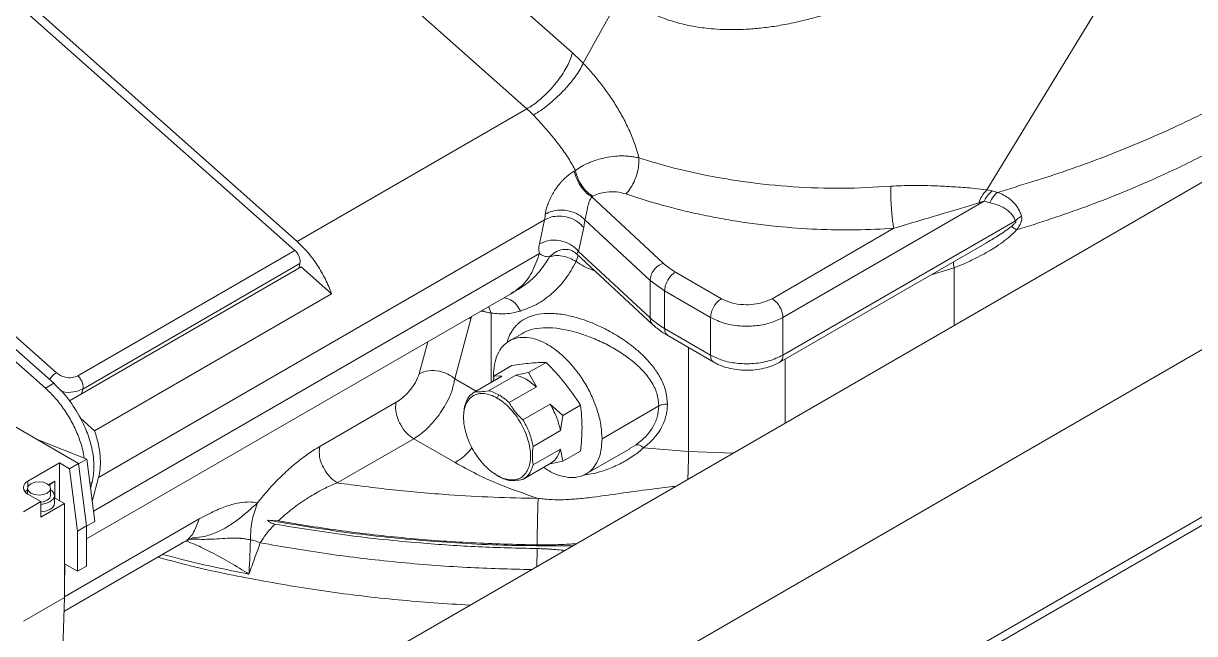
# Model space of a CAD drawing. Header units: millimetres. Extents: x 169 to 14583, y -399 to 10804.
# Drawn here: x 3445.5 to 3674.4, y 8486.7 to 8605.8 of the extents above; entities that cross this region are included whole.
import ezdxf

# ---------------------------------------------------------------- set-up
doc = ezdxf.new("R2010")
doc.units = ezdxf.units.MM
doc.header["$LTSCALE"] = 35

msp = doc.modelspace()

# ---------------------------------------------------------------- linework, layer by layer
at = {"color": 7, "linetype": 'Continuous', "lineweight": 18}
for p, q in [((4863.941, 9228.027), (2742.62, 8003.415)), ((4807.372, 9228.027), (2742.62, 8036.071)), ((4227.545, 8827.982), (3513.367, 8415.696)), ((3552.794, 8600.023), (3497.47, 8649.079)), ((3488.569, 8638.167), (3543.893, 8589.11)), ((3670.532, 8633.492), (3633.773, 8573.283)), ((3498.992, 8563.19), (3443.668, 8612.246)), ((3498.534, 8561.482), (3443.21, 8610.538)), ((3845, 8605.51), (3538.823, 8428.758)), ((3498.992, 8563.19), (3543.893, 8589.11)), ((3449.79, 8534.592), (3395.832, 8582.437)), ((3451.416, 8535.531), (3397.458, 8583.376)), ((3553.349, 8577.088), (3553.146, 8576.971)), ((3634.767, 8573.086), (3633.773, 8573.283)), ((3635.866, 8572.806), (3634.767, 8573.086)), ((3556.774, 8572.043), (3556.571, 8571.926)), ((3556.571, 8571.926), (3570.496, 8558.993)), ((3633.216, 8571.067), (3593.913, 8548.378)), ((3460.176, 8517.122), (3547.318, 8567.427)), ((3547.318, 8567.427), (3546.322, 8562.754)), ((3555.223, 8567.447), (3567.948, 8555.629)), ((3593.913, 8541.029), (3639.348, 8567.258)), ((3554.979, 8565.923), (3553.983, 8561.25)), ((3593.291, 8539.655), (3633.81, 8563.046)), ((3633.658, 8562.963), (3633.806, 8563.052)), ((3456.108, 8536.99), (3498.534, 8561.482)), ((3459.177, 8510.563), (3546.333, 8560.878)), ((3553.93, 8560.486), (3553.5, 8559.287)), ((3553.6, 8560.792), (3568.454, 8546.997)), ((3553.983, 8561.25), (3567.948, 8548.281)), ((3454.492, 8532.113), (3499.784, 8558.26)), ((3499.534, 8558.904), (3457.108, 8534.412)), ((3499.284, 8557.971), (3499.534, 8558.904)), ((3499.784, 8558.26), (3505.713, 8553.003)), ((3581.892, 8552.052), (3572.913, 8557.235)), ((3622.863, 8556.727), (3627.358, 8558.067)), ((3627.358, 8546.82), (3627.358, 8558.067)), ((3567.948, 8555.629), (3570.792, 8553.561)), ((3567.948, 8555.629), (3567.948, 8548.281)), ((3457.824, 8505.14), (3540.842, 8553.065)), ((3459.398, 8526.266), (3505.713, 8553.003)), ((3540.743, 8553.008), (3541.409, 8553.359)), ((3579.771, 8548.378), (3570.792, 8553.561)), ((3570.792, 8553.561), (3570.792, 8546.212)), ((3536.399, 8550.5), (3536.923, 8549.226)), ((3532.912, 8548.126), (3529.774, 8536.412)), ((3532.615, 8548.316), (3532.912, 8548.126)), ((3533.139, 8548.618), (3532.912, 8548.126)), ((3535.412, 8549.57), (3534.874, 8549.62)), ((3535.296, 8549.863), (3535.412, 8549.57)), ((3536.923, 8549.226), (3536.923, 8535.71)), ((3579.771, 8548.378), (3579.771, 8541.029)), ((3593.913, 8541.029), (3593.913, 8548.378)), ((3570.792, 8546.212), (3579.771, 8541.029)), ((3524.492, 8543.626), (3522.823, 8537.399)), ((3543.001, 8545.281), (3540.451, 8543.809)), ((3571.413, 8544.838), (3580.392, 8539.655)), ((3575.449, 8542.509), (3575.449, 8522.213)), ((3540.936, 8539.004), (3537.489, 8537.013)), ((3544.206, 8537.614), (3547.653, 8539.604)), ((3594.335, 8527.755), (3594.335, 8540.257)), ((3529.774, 8536.412), (3533.956, 8533.998)), ((3538.834, 8536.813), (3533.53, 8533.752)), ((3533.703, 8533.845), (3539.006, 8536.906)), ((3541.693, 8537.146), (3536.389, 8534.085)), ((3537.489, 8537.013), (3537.306, 8535.925)), ((3537.344, 8536.942), (3537.388, 8536.41)), ((3539.006, 8536.906), (3537.489, 8537.013)), ((3538.854, 8536.782), (3539.006, 8536.906)), ((3544.206, 8537.614), (3541.693, 8537.146)), ((3545.724, 8534.82), (3544.206, 8537.614)), ((3449.79, 8534.592), (3451.416, 8535.531)), ((3456.858, 8533.479), (3457.108, 8534.412)), ((3540.42, 8531.758), (3545.724, 8534.82)), ((3518.34, 8531.822), (3503.391, 8523.192)), ((3538.051, 8532.657), (3538.405, 8533.269)), ((3438.449, 8530.151), (3456.276, 8519.859)), ((3531.687, 8530.977), (3531.511, 8529.084)), ((3548.41, 8531.477), (3543.107, 8528.416)), ((3550.924, 8529.258), (3548.41, 8531.477)), ((3554.371, 8531.248), (3550.924, 8529.258)), ((3569.659, 8531.104), (3558.557, 8524.696)), ((3456.695, 8528.662), (3459.398, 8526.266)), ((3531.511, 8529.084), (3531.511, 8528.88)), ((3550.426, 8526.283), (3550.924, 8529.258)), ((3545.122, 8523.221), (3550.426, 8526.283)), ((3448.068, 8524.598), (3457.886, 8520.726)), ((3521.755, 8524.712), (3506.806, 8516.082)), ((3521.755, 8524.712), (3529.851, 8520.038)), ((3550.426, 8522.7), (3545.122, 8519.639)), ((3550.924, 8520.3), (3550.426, 8522.7)), ((3555.45, 8517.828), (3563.997, 8522.762)), ((3563.96, 8522.826), (3565.136, 8523.477)), ((3575.449, 8522.213), (3566.638, 8522.926)), ((3457.886, 8520.726), (3456.283, 8519.801)), ((3459.434, 8508.541), (3457.886, 8520.726)), ((3554.371, 8522.291), (3550.924, 8520.3)), ((3584.167, 8521.886), (3575.449, 8522.213)), ((3452.526, 8519.983), (3446.374, 8516.432)), ((3454.508, 8518.839), (3452.526, 8519.983)), ((3452.526, 8512.633), (3452.526, 8519.983)), ((3456.276, 8519.859), (3454.508, 8518.839)), ((3456.056, 8506.663), (3454.508, 8518.839)), ((3457.824, 8507.683), (3456.276, 8519.859)), ((3543.279, 8516.864), (3548.583, 8519.926)), ((3548.41, 8519.833), (3550.924, 8520.3)), ((3446.374, 8516.432), (3446.374, 8515.296)), ((3450.415, 8515.743), (3451.612, 8516.435)), ((3451.612, 8516.435), (3451.612, 8513.161)), ((3458.916, 8516.2), (3458.492, 8515.956)), ((3458.607, 8515.048), (3458.916, 8516.2)), ((3460.176, 8517.122), (3458.933, 8512.482)), ((3538.405, 8517.347), (3538.051, 8517.551)), ((3446.316, 8515.003), (3446.316, 8513.935)), ((3446.374, 8513.901), (3448.914, 8512.435)), ((3450.816, 8513.615), (3450.816, 8515.003)), ((3451.566, 8512.145), (3451.566, 8513.615)), ((3448.914, 8512.435), (3445.489, 8510.458)), ((3448.914, 8509.414), (3448.914, 8512.435)), ((3453.509, 8512.066), (3448.914, 8509.414)), ((3451.566, 8513.188), (3453.509, 8512.066)), ((3453.509, 8493.694), (3453.509, 8512.066)), ((3453.509, 8493.826), (3479.857, 8509.037)), ((3456.056, 8506.663), (3457.824, 8507.683)), ((3456.056, 8498.838), (3456.056, 8506.663)), ((3457.824, 8507.611), (3459.434, 8508.541)), ((3457.824, 8499.859), (3457.824, 8507.683)), ((3495.275, 8508.648), (3493.18, 8508.817)), ((3453.42, 8490.99), (3476.564, 8504.35)), ((3453.509, 8500.309), (3456.056, 8498.838)), ((3453.587, 8499.202), (3453.587, 8500.264)), ((3456.056, 8498.838), (3457.824, 8499.859)), ((3453.509, 8499.157), (3453.587, 8499.202)), ((3453.509, 8497.02), (3453.587, 8499.202)), ((3453.509, 8493.694), (3445.489, 8489.064)), ((3452.172, 8453.483), (3453.51, 8493.695)), ((3453.51, 8493.695), (3453.509, 8493.696)), ((3453.51, 8493.695), (3453.509, 8493.694))]:
    msp.add_line(p, q, dxfattribs=at)
at = {"color": 7, "linetype": 'Continuous', "lineweight": 18, "flags": 128}
for points in [[(3560.331, 8607.834), (3557.313, 8602.387), (3554.884, 8598.006)], [(3451.938, 8537.582), (3423.251, 8563.018), (3400.712, 8583.004)], [(3615.581, 8565.785), (3602.259, 8558.095), (3591.791, 8552.052)], [(3450.157, 8514.085), (3449.427, 8513.803), (3448.566, 8513.704), (3447.705, 8513.803), (3446.975, 8514.085), (3446.487, 8514.506), (3446.316, 8515.003), (3446.487, 8515.5), (3446.975, 8515.922)], [(3446.975, 8515.922), (3447.705, 8516.203), (3448.566, 8516.302), (3449.427, 8516.203), (3450.157, 8515.922), (3450.645, 8515.5), (3450.816, 8515.003), (3450.645, 8514.506), (3450.157, 8514.085)], [(3445.83, 8514.325), (3445.847, 8514.347), (3446.316, 8514.761)], [(3450.157, 8512.697), (3450.645, 8513.118), (3450.816, 8513.615)], [(3450.816, 8514.761), (3451.024, 8514.608), (3451.464, 8514.063), (3451.555, 8513.464), (3451.285, 8512.883), (3450.687, 8512.39)], [(3448.914, 8512.332), (3449.427, 8512.415), (3450.157, 8512.697)], [(3450.687, 8512.39), (3449.834, 8512.045), (3448.914, 8511.895)], [(3448.914, 8510.425), (3449.834, 8510.576), (3450.687, 8510.921)]]:
    msp.add_lwpolyline(points, dxfattribs=at)
at = {"color": 7, "linetype": 'Continuous', "lineweight": 18}
for centre, radius, start, end in [((3446.854, 8515.166), 1.354, 110.78342, 249.21658), ((3453.043, 8513.772), 3.022, 118.25124, 143.8443), ((3450.142, 8512.24), 1.428, 292.47641, 356.20345)]:
    msp.add_arc(centre, radius, start, end, dxfattribs=at)
for points, knots in [([(3568.226, 8607.761), (3568.655, 8607.57), (3569.553, 8607.17), (3570.98, 8606.631), (3572.543, 8606.122), (3574.172, 8605.682), (3575.907, 8605.301), (3577.616, 8605.011), (3579.548, 8604.77), (3581.802, 8604.598), (3584.275, 8604.552), (3586.922, 8604.64), (3589.63, 8604.863), (3592.692, 8605.271), (3595.902, 8605.871), (3599.176, 8606.637), (3601.315, 8607.263), (3602.38, 8607.575)], [0, 0, 0, 0, 0.0386364, 0.0808829, 0.1266878, 0.1760023, 0.2229392, 0.277068, 0.3234847, 0.389414, 0.4711312, 0.5367402, 0.6185918, 0.7067715, 0.8053418, 0.9030639, 1, 1, 1, 1]), ([(3543.893, 8589.11), (3544.599, 8589.566), (3546.012, 8590.478), (3548.151, 8592.47), (3550.171, 8594.84), (3551.916, 8597.522), (3552.502, 8599.189), (3552.794, 8600.023)], [0, 0, 0, 0, 0.1867813, 0.3735626, 0.5603439, 0.780172, 1, 1, 1, 1]), ([(3552.794, 8600.023), (3553.19, 8599.664), (3553.897, 8599.021), (3554.582, 8598.316), (3554.884, 8598.006)], [0, 0, 0, 0, 0.55994237, 1, 1, 1, 1]), ([(3554.884, 8598.006), (3555.455, 8597.396), (3556.598, 8596.174), (3558.264, 8594.133), (3559.864, 8591.969), (3561.382, 8589.66), (3562.781, 8587.232), (3564.022, 8584.684), (3565.081, 8582.086), (3565.54, 8580.386), (3565.77, 8579.534)], [0, 0, 0, 0, 0.11370603, 0.22778195, 0.34492164, 0.46401947, 0.59019631, 0.72127477, 0.86037798, 1, 1, 1, 1]), ([(3635.866, 8572.806), (3640.451, 8574.2), (3649.64, 8576.994), (3662.636, 8581.996), (3675.051, 8587.53), (3682.62, 8591.7), (3686.413, 8593.79)], [0, 0, 0, 0, 0.2483185, 0.4977509, 0.748308, 1, 1, 1, 1]), ([(3543.893, 8589.11), (3544.131, 8588.895), (3544.555, 8588.509), (3544.966, 8588.086), (3545.147, 8587.9)], [0, 0, 0, 0, 0.5599808, 1, 1, 1, 1]), ([(3545.147, 8587.9), (3546.033, 8586.944), (3547.809, 8585.027), (3550.171, 8582.105), (3552.073, 8579.45), (3552.925, 8577.874), (3553.349, 8577.088)], [0, 0, 0, 0, 0.2796683, 0.5602435, 0.7808388, 1, 1, 1, 1]), ([(3639.565, 8565.46), (3644.122, 8566.93), (3653.234, 8569.872), (3665.107, 8574.743), (3675.541, 8579.636), (3681.461, 8582.928), (3684.421, 8584.574)], [0, 0, 0, 0, 0.28000046, 0.55998721, 0.77999475, 1, 1, 1, 1]), ([(3565.77, 8579.534), (3565.459, 8579.604), (3564.82, 8579.749), (3563.764, 8579.878), (3562.559, 8579.936), (3561.042, 8579.879), (3559.444, 8579.654), (3557.979, 8579.295), (3556.909, 8578.947), (3555.764, 8578.494), (3554.548, 8577.903), (3553.735, 8577.35), (3553.349, 8577.088)], [0, 0, 0, 0, 0.0789019, 0.1623816, 0.2504318, 0.3552214, 0.5010321, 0.6028429, 0.6862442, 0.7512153, 0.8822551, 1, 1, 1, 1]), ([(3565.77, 8579.534), (3565.779, 8579.158), (3565.798, 8578.364), (3565.534, 8576.888), (3565.002, 8575.23), (3564.198, 8573.599), (3563.551, 8572.857), (3563.239, 8572.499)], [0, 0, 0, 0, 0.1672005, 0.3528147, 0.5498453, 0.7824183, 1, 1, 1, 1]), ([(3615.029, 8574), (3611.843, 8573.819), (3605.466, 8573.456), (3595.886, 8573.804), (3587.15, 8574.693), (3579.32, 8576.009), (3572.355, 8577.556), (3567.966, 8578.875), (3565.77, 8579.534)], [0, 0, 0, 0, 0.1861822, 0.3726071, 0.5592551, 0.7060765, 0.8529977, 1, 1, 1, 1]), ([(3553.146, 8576.971), (3552.652, 8576.65), (3551.926, 8576.176), (3551.195, 8575.482), (3550.871, 8575.149), (3550.703, 8574.968), (3550.586, 8574.836), (3550.477, 8574.713), (3550.23, 8574.432), (3549.836, 8573.936), (3549.404, 8573.297), (3549.045, 8572.731), (3548.642, 8572.02), (3548.211, 8571.138), (3547.831, 8570.142), (3547.584, 8569.272), (3547.516, 8568.795), (3547.482, 8568.56)], [0, 0, 0, 0, 0.18650968, 0.27448084, 0.29805374, 0.3218342, 0.34581744, 0.34854193, 0.3688248, 0.45276802, 0.52511319, 0.5786636, 0.63263327, 0.74226106, 0.83552567, 0.91897571, 1, 1, 1, 1]), ([(3553.146, 8576.971), (3553.3, 8576.408), (3553.607, 8575.283), (3554.524, 8573.78), (3555.543, 8572.619), (3556.229, 8572.157), (3556.571, 8571.926)], [0, 0, 0, 0, 0.2797312, 0.5594625, 0.7797312, 1, 1, 1, 1]), ([(3553.349, 8577.088), (3553.508, 8576.512), (3553.827, 8575.349), (3554.782, 8573.817), (3555.803, 8572.69), (3556.459, 8572.253), (3556.774, 8572.043)], [0, 0, 0, 0, 0.28627179, 0.57773023, 0.79747719, 1, 1, 1, 1]), ([(3615.029, 8574), (3615.012, 8573.647), (3614.975, 8572.899), (3615.012, 8571.211), (3615.12, 8569.417), (3615.27, 8567.841), (3615.424, 8566.627), (3615.531, 8566.056), (3615.581, 8565.785)], [0, 0, 0, 0, 0.1712617, 0.3630256, 0.5645135, 0.7205844, 0.8671893, 1, 1, 1, 1]), ([(3633.773, 8573.283), (3632.963, 8573.391), (3631.116, 8573.637), (3627.862, 8573.862), (3624.559, 8574.048), (3621.665, 8574.141), (3618.645, 8574.186), (3616.414, 8574.071), (3615.029, 8574)], [0, 0, 0, 0, 0.1650818, 0.3760983, 0.5644911, 0.6950039, 0.8106394, 1, 1, 1, 1]), ([(3633.773, 8573.283), (3633.404, 8572.894), (3632.744, 8572.199), (3632.377, 8571.215), (3632.216, 8570.782)], [0, 0, 0, 0, 0.56, 1, 1, 1, 1]), ([(3634.767, 8573.086), (3634.422, 8572.769), (3633.804, 8572.202), (3633.395, 8571.414), (3633.216, 8571.067)], [0, 0, 0, 0, 0.56, 1, 1, 1, 1]), ([(3556.571, 8571.926), (3556.394, 8571.649), (3556.03, 8571.082), (3555.786, 8570.067), (3555.613, 8569.184), (3555.492, 8568.515), (3555.383, 8567.994), (3555.292, 8567.65), (3555.246, 8567.515), (3555.223, 8567.447)], [0, 0, 0, 0, 0.2494983, 0.5105744, 0.6387017, 0.761094, 0.878696, 0.9383013, 1, 1, 1, 1]), ([(3563.239, 8572.499), (3562.64, 8572.655), (3561.434, 8572.969), (3559.556, 8572.927), (3557.947, 8572.608), (3557.162, 8572.23), (3556.774, 8572.043)], [0, 0, 0, 0, 0.27967075, 0.56308097, 0.78389159, 1, 1, 1, 1]), ([(3563.239, 8572.499), (3564.803, 8571.984), (3567.709, 8571.026), (3571.893, 8569.869), (3575.94, 8568.879), (3580.028, 8568.01), (3584.285, 8567.251), (3588.519, 8566.63), (3593.884, 8566.009), (3600.488, 8565.541), (3608.13, 8565.396), (3613.134, 8565.658), (3615.581, 8565.785)], [0, 0, 0, 0, 0.0989663, 0.1839258, 0.2548827, 0.3405182, 0.423333, 0.4996913, 0.5806264, 0.7240101, 0.8650182, 1, 1, 1, 1]), ([(3615.581, 8565.785), (3617.23, 8566.283), (3620.583, 8567.296), (3624.934, 8568.562), (3628.849, 8569.755), (3631.097, 8570.441), (3632.216, 8570.782)], [0, 0, 0, 0, 0.2731479, 0.5554471, 0.7788213, 1, 1, 1, 1]), ([(3632.216, 8570.782), (3632.406, 8570.838), (3632.744, 8570.938), (3633.072, 8571.028), (3633.216, 8571.067)], [0, 0, 0, 0, 0.5640771, 1, 1, 1, 1]), ([(3634.347, 8570.795), (3634.136, 8570.844), (3633.757, 8570.932), (3633.381, 8571.025), (3633.216, 8571.067)], [0, 0, 0, 0, 0.5588753, 1, 1, 1, 1]), ([(3634.347, 8570.795), (3634.577, 8571.231), (3634.987, 8572.01), (3635.598, 8572.563), (3635.866, 8572.806)], [0, 0, 0, 0, 0.5600724, 1, 1, 1, 1]), ([(3639.348, 8567.258), (3639.228, 8567.526), (3638.977, 8568.082), (3638.41, 8568.788), (3637.702, 8569.408), (3636.797, 8569.961), (3635.687, 8570.445), (3634.815, 8570.673), (3634.347, 8570.795)], [0, 0, 0, 0, 0.1248347, 0.258991, 0.4169307, 0.5740594, 0.7715055, 1, 1, 1, 1]), ([(3640.52, 8568.162), (3640.425, 8568.448), (3640.226, 8569.051), (3639.775, 8569.878), (3639.237, 8570.595), (3638.588, 8571.245), (3637.786, 8571.867), (3636.857, 8572.403), (3636.161, 8572.685), (3635.866, 8572.806)], [0, 0, 0, 0, 0.1128681, 0.2374311, 0.3845531, 0.5002045, 0.6499027, 0.8513588, 1, 1, 1, 1]), ([(3547.482, 8568.56), (3547.457, 8568.34), (3547.413, 8567.947), (3547.347, 8567.586), (3547.318, 8567.427)], [0, 0, 0, 0, 0.55989379, 1, 1, 1, 1]), ([(3547.482, 8568.56), (3547.885, 8568.761), (3548.732, 8569.183), (3550.397, 8569.405), (3552.258, 8569.219), (3554.047, 8568.556), (3554.845, 8567.804), (3555.223, 8567.447)], [0, 0, 0, 0, 0.1741642, 0.3658823, 0.5655557, 0.7940883, 1, 1, 1, 1]), ([(3547.318, 8567.427), (3547.721, 8567.631), (3548.568, 8568.059), (3550.219, 8568.241), (3552.06, 8567.97), (3553.826, 8567.181), (3554.608, 8566.328), (3554.979, 8565.923)], [0, 0, 0, 0, 0.1735813, 0.3648416, 0.5643647, 0.7932501, 1, 1, 1, 1]), ([(3555.223, 8567.447), (3555.186, 8567.152), (3555.12, 8566.624), (3555.022, 8566.137), (3554.979, 8565.923)], [0, 0, 0, 0, 0.5598058, 1, 1, 1, 1]), ([(3633.806, 8563.052), (3634.583, 8563.5), (3636.198, 8564.431), (3637.761, 8565.566), (3638.571, 8566.154)], [0, 0, 0, 0, 0.4815342, 1, 1, 1, 1]), ([(3638.571, 8566.154), (3638.76, 8566.311), (3639.013, 8566.521), (3639.285, 8566.823), (3639.389, 8566.982), (3639.425, 8567.085), (3639.431, 8567.139), (3639.427, 8567.182), (3639.399, 8567.223), (3639.367, 8567.245), (3639.348, 8567.258)], [0, 0, 0, 0, 0.4704656, 0.6309924, 0.7496292, 0.8176377, 0.8467055, 0.8739561, 0.9265592, 1, 1, 1, 1]), ([(3638.571, 8566.154), (3638.72, 8566.062), (3638.986, 8565.897), (3639.388, 8565.593), (3639.565, 8565.46)], [0, 0, 0, 0, 0.56, 1, 1, 1, 1]), ([(3640.52, 8568.162), (3640.281, 8568.009), (3639.857, 8567.736), (3639.503, 8567.404), (3639.348, 8567.258)], [0, 0, 0, 0, 0.5612205, 1, 1, 1, 1]), ([(3639.565, 8565.46), (3639.782, 8565.759), (3640.159, 8566.279), (3640.486, 8567.031), (3640.616, 8567.658), (3640.552, 8567.992), (3640.52, 8568.162)], [0, 0, 0, 0, 0.33142683, 0.57609608, 0.78455078, 1, 1, 1, 1]), ([(3627.358, 8558.067), (3628.012, 8558.333), (3629.446, 8558.915), (3631.416, 8559.844), (3633.234, 8560.799), (3634.718, 8561.661), (3636.18, 8562.595), (3637.507, 8563.557), (3638.685, 8564.535), (3639.292, 8565.173), (3639.565, 8565.46)], [0, 0, 0, 0, 0.149429, 0.3276906, 0.4584098, 0.5797153, 0.6857641, 0.8186163, 0.9184282, 1, 1, 1, 1]), ([(3505.713, 8553.003), (3505.34, 8553.956), (3504.589, 8555.875), (3502.968, 8558.614), (3501.108, 8561.152), (3499.694, 8562.513), (3498.992, 8563.19)], [0, 0, 0, 0, 0.2481719, 0.4998145, 0.7516103, 1, 1, 1, 1]), ([(3546.322, 8562.754), (3546.287, 8562.561), (3546.214, 8562.162), (3546.188, 8561.506), (3546.278, 8561.116), (3546.333, 8560.878)], [0, 0, 0, 0, 0.2653143, 0.5502679, 1, 1, 1, 1]), ([(3546.322, 8562.754), (3547.006, 8563.055), (3548.375, 8563.656), (3550.795, 8563.399), (3552.784, 8562.541), (3553.584, 8561.68), (3553.983, 8561.25)], [0, 0, 0, 0, 0.2795036, 0.5590072, 0.7795036, 1, 1, 1, 1]), ([(3551.782, 8561.594), (3551.493, 8561.629), (3550.694, 8561.725), (3549.431, 8561.252), (3548.668, 8560.537), (3548.307, 8560.198)], [0, 0, 0, 0, 0.2296859, 0.6345373, 1, 1, 1, 1]), ([(3551.707, 8561.67), (3552.052, 8561.607), (3552.721, 8561.486), (3553.313, 8561.019), (3553.599, 8560.794)], [0, 0, 0, 0, 0.51727499, 1, 1, 1, 1]), ([(3499.534, 8558.904), (3499.562, 8559.128), (3499.618, 8559.574), (3499.373, 8560.348), (3498.994, 8561.015), (3498.688, 8561.326), (3498.534, 8561.482)], [0, 0, 0, 0, 0.279619, 0.5592379, 0.779619, 1, 1, 1, 1]), ([(3548.307, 8560.198), (3547.584, 8559.095), (3546.134, 8556.878), (3543.401, 8554.506), (3541.478, 8553.462), (3540.685, 8553.032)], [0, 0, 0, 0, 0.3679589, 0.7390422, 1, 1, 1, 1]), ([(3546.333, 8560.878), (3545.885, 8559.586), (3544.979, 8556.982), (3542.991, 8554.458), (3541.397, 8553.486), (3540.805, 8553.126)], [0, 0, 0, 0, 0.3822388, 0.770662, 1, 1, 1, 1]), ([(3553.5, 8559.287), (3552.846, 8558.127), (3551.529, 8555.789), (3548.845, 8553.002), (3545.878, 8550.823), (3543.701, 8550.019), (3542.65, 8549.63)], [0, 0, 0, 0, 0.25462709, 0.5128601, 0.76469664, 1, 1, 1, 1]), ([(3546.333, 8560.878), (3546.604, 8560.689), (3547.145, 8560.312), (3547.919, 8560.236), (3548.307, 8560.198)], [0, 0, 0, 0, 0.4992923, 1, 1, 1, 1]), ([(3553.5, 8559.287), (3554.549, 8558.641), (3555.72, 8557.921), (3557, 8557.55), (3557.133, 8557.511)], [0, 0, 0, 0, 0.896486, 1, 1, 1, 1]), ([(3553.983, 8561.25), (3553.898, 8561.149), (3553.725, 8560.945), (3553.592, 8560.787), (3553.632, 8560.833), (3553.647, 8560.85)], [0, 0, 0, 0, 0.3747284, 0.7633076, 1, 1, 1, 1]), ([(3627.358, 8558.067), (3627.283, 8558.523), (3627.203, 8559.007), (3627.259, 8559.251), (3627.262, 8559.266)], [0, 0, 0, 0, 0.9397143, 1, 1, 1, 1]), ([(3572.913, 8557.235), (3572.415, 8557.542), (3571.525, 8558.09), (3570.811, 8558.717), (3570.496, 8558.993)], [0, 0, 0, 0, 0.5599356, 1, 1, 1, 1]), ([(3572.913, 8557.235), (3572.602, 8557.009), (3571.98, 8556.557), (3571.282, 8555.499), (3570.866, 8554.451), (3570.817, 8553.858), (3570.792, 8553.561)], [0, 0, 0, 0, 0.279619, 0.5592379, 0.779619, 1, 1, 1, 1]), ([(3539.348, 8552.203), (3539.8, 8552.124), (3540.68, 8551.971), (3541.851, 8550.969), (3542.39, 8550.066), (3542.65, 8549.63)], [0, 0, 0, 0, 0.3531656, 0.6880485, 1, 1, 1, 1]), ([(3591.791, 8552.052), (3591.265, 8551.798), (3590.213, 8551.29), (3588.238, 8550.895), (3586.059, 8550.826), (3583.778, 8551.17), (3582.521, 8551.758), (3581.892, 8552.052)], [0, 0, 0, 0, 0.1867533, 0.3735952, 0.5603225, 0.7801874, 1, 1, 1, 1]), ([(3591.791, 8552.052), (3592.103, 8551.826), (3592.725, 8551.374), (3593.422, 8550.316), (3593.839, 8549.268), (3593.888, 8548.674), (3593.913, 8548.378)], [0, 0, 0, 0, 0.27961896, 0.55923791, 0.77961895, 1, 1, 1, 1]), ([(3536.923, 8549.226), (3536.643, 8549.281), (3536.143, 8549.381), (3535.636, 8549.512), (3535.412, 8549.57)], [0, 0, 0, 0, 0.559985, 1, 1, 1, 1]), ([(3542.65, 8549.63), (3541.686, 8549.4), (3539.8, 8548.949), (3537.868, 8549.135), (3536.923, 8549.226)], [0, 0, 0, 0, 0.5110404, 1, 1, 1, 1]), ([(3571.34, 8531.432), (3571.284, 8532.236), (3571.199, 8533.477), (3570.659, 8535.111), (3570.156, 8536.239), (3569.59, 8537.256), (3568.962, 8538.215), (3568.185, 8539.231), (3567.249, 8540.293), (3566.276, 8541.255), (3565.209, 8542.201), (3564.005, 8543.165), (3562.609, 8544.152), (3561.261, 8544.999), (3559.668, 8545.908), (3557.792, 8546.84), (3555.614, 8547.726), (3553.222, 8548.504), (3551.092, 8548.968), (3549.215, 8549.165), (3547.492, 8549.203), (3546.103, 8549.034), (3545.018, 8548.744), (3544.463, 8548.555), (3543.921, 8548.326), (3543.409, 8548.063), (3542.83, 8547.703), (3542.293, 8547.289), (3541.773, 8546.79), (3541.327, 8546.278), (3540.881, 8545.639), (3540.36, 8544.75), (3540.146, 8543.942), (3540.015, 8543.447)], [0, 0, 0, 0, 0.0589274, 0.0910324, 0.1214915, 0.1446047, 0.1701409, 0.1980833, 0.2284157, 0.2611246, 0.2843616, 0.317148, 0.3559457, 0.3882051, 0.4132662, 0.466511, 0.5145421, 0.5573992, 0.6250437, 0.6581447, 0.6907485, 0.7528245, 0.7694475, 0.7865068, 0.8040043, 0.8219414, 0.838837, 0.8669857, 0.885302, 0.906456, 0.9304568, 0.9573122, 1, 1, 1, 1]), ([(3567.948, 8548.281), (3568.424, 8547.869), (3569.274, 8547.134), (3570.328, 8546.494), (3570.792, 8546.212)], [0, 0, 0, 0, 0.5599352, 1, 1, 1, 1]), ([(3567.948, 8548.281), (3567.977, 8547.964), (3568.022, 8547.446), (3568.361, 8547.149), (3568.493, 8547.034)], [0, 0, 0, 0, 0.6118599, 1, 1, 1, 1]), ([(3593.913, 8548.378), (3593.163, 8548.013), (3591.663, 8547.283), (3588.837, 8546.722), (3585.724, 8546.627), (3582.459, 8547.109), (3580.667, 8547.955), (3579.771, 8548.378)], [0, 0, 0, 0, 0.1867813, 0.3735626, 0.5603439, 0.780172, 1, 1, 1, 1]), ([(3569.659, 8531.104), (3569.578, 8531.939), (3569.417, 8533.612), (3568.193, 8536.007), (3566.433, 8538.199), (3564.217, 8540.169), (3561.69, 8541.913), (3558.944, 8543.421), (3556.07, 8544.672), (3553.157, 8545.629), (3550.308, 8546.239), (3547.62, 8546.459), (3545.247, 8546.187), (3543.68, 8545.758), (3543.056, 8545.278), (3542.961, 8545.205)], [0, 0, 0, 0, 0.080724, 0.1619163, 0.2437516, 0.3261457, 0.4089126, 0.4918542, 0.5747901, 0.657567, 0.7400678, 0.8222232, 0.9040185, 0.9854831, 1, 1, 1, 1]), ([(3568.455, 8546.997), (3568.734, 8546.749), (3569.498, 8546.074), (3570.513, 8545.369), (3571.26, 8544.929), (3571.413, 8544.838)], [0, 0, 0, 0, 0.3142733, 0.8594165, 1, 1, 1, 1]), ([(3570.792, 8546.212), (3570.825, 8545.865), (3570.885, 8545.245), (3571.271, 8544.99), (3571.441, 8544.878)], [0, 0, 0, 0, 0.55945346, 1, 1, 1, 1]), ([(3558.557, 8524.696), (3558.518, 8525.516), (3558.439, 8527.164), (3557.798, 8529.846), (3556.826, 8532.547), (3555.498, 8535.177), (3553.885, 8537.64), (3552.032, 8539.839), (3550.03, 8541.709), (3547.951, 8543.145), (3545.872, 8544.11), (3543.87, 8544.551), (3542.017, 8544.491), (3540.403, 8543.892), (3539.076, 8542.794), (3538.104, 8541.216), (3537.462, 8539.275), (3537.383, 8537.717), (3537.344, 8536.942)], [0, 0, 0, 0, 0.0621849, 0.1249983, 0.1878027, 0.2499985, 0.3121804, 0.3749975, 0.4378011, 0.4999977, 0.5621796, 0.6249967, 0.6878004, 0.749997, 0.8121807, 0.8749782, 0.9377854, 1, 1, 1, 1]), ([(3579.771, 8541.029), (3580.52, 8540.664), (3582.02, 8539.934), (3584.846, 8539.373), (3587.959, 8539.279), (3591.224, 8539.761), (3593.017, 8540.606), (3593.913, 8541.029)], [0, 0, 0, 0, 0.1867813, 0.3735626, 0.5603439, 0.780172, 1, 1, 1, 1]), ([(3580.413, 8539.699), (3580.36, 8539.712), (3580.108, 8539.776), (3579.854, 8540.243), (3579.798, 8540.767), (3579.771, 8541.029)], [0, 0, 0, 0, 0.1190651, 0.5595325, 1, 1, 1, 1]), ([(3554.371, 8531.248), (3553.389, 8532.719), (3551.425, 8535.663), (3548.911, 8538.29), (3547.653, 8539.604)], [0, 0, 0, 0, 0.499764, 1, 1, 1, 1]), ([(3580.392, 8539.655), (3580.662, 8539.509), (3581.408, 8539.107), (3582.766, 8538.609), (3584.463, 8538.223), (3586.233, 8538.047), (3588.022, 8538.081), (3589.783, 8538.325), (3591.433, 8538.774), (3592.582, 8539.259), (3593.163, 8539.583), (3593.291, 8539.655)], [0, 0, 0, 0, 0.0729655, 0.2011982, 0.3291585, 0.4566671, 0.5840505, 0.7120826, 0.8415055, 0.96491, 1, 1, 1, 1]), ([(3450.595, 8536.259), (3450.707, 8536.425), (3450.946, 8536.775), (3451.439, 8537.252), (3451.771, 8537.472), (3451.938, 8537.582)], [0, 0, 0, 0, 0.310277, 0.6551385, 1, 1, 1, 1]), ([(3456.108, 8536.99), (3455.758, 8536.845), (3455.057, 8536.557), (3453.812, 8536.636), (3452.722, 8536.999), (3452.199, 8537.388), (3451.938, 8537.582)], [0, 0, 0, 0, 0.2796532, 0.5592116, 0.779632, 1, 1, 1, 1]), ([(3522.823, 8537.399), (3522.621, 8536.848), (3522.216, 8535.748), (3520.97, 8534.044), (3519.611, 8532.663), (3518.763, 8532.102), (3518.34, 8531.822)], [0, 0, 0, 0, 0.2818329, 0.5620832, 0.7814777, 1, 1, 1, 1]), ([(3529.774, 8536.412), (3529.725, 8536.093), (3529.633, 8535.498), (3529.396, 8534.616), (3529.14, 8533.852), (3528.724, 8532.794), (3528.065, 8531.438), (3527.014, 8529.747), (3525.813, 8528.172), (3524.476, 8526.753), (3523.106, 8525.563), (3522.201, 8524.993), (3521.755, 8524.712)], [0, 0, 0, 0, 0.0787955, 0.1471444, 0.2050424, 0.2524862, 0.3841308, 0.5033447, 0.6328017, 0.7586857, 0.8810614, 1, 1, 1, 1]), ([(3522.823, 8537.399), (3523.406, 8537.642), (3524.573, 8538.126), (3526.649, 8537.986), (3528.469, 8537.389), (3529.339, 8536.738), (3529.774, 8536.412)], [0, 0, 0, 0, 0.27961895, 0.55923791, 0.77961896, 1, 1, 1, 1]), ([(3545.724, 8534.82), (3544.969, 8535.442), (3543.62, 8536.554), (3542.282, 8536.965), (3541.693, 8537.146)], [0, 0, 0, 0, 0.5595656, 1, 1, 1, 1]), ([(3457.363, 8520.932), (3457.283, 8521.451), (3457.068, 8522.831), (3456.278, 8525.175), (3455.076, 8527.836), (3453.535, 8530.363), (3451.768, 8532.697), (3450.447, 8533.962), (3449.79, 8534.592)], [0, 0, 0, 0, 0.1073442, 0.2851801, 0.4629818, 0.6425362, 0.8221148, 1, 1, 1, 1]), ([(3451.416, 8535.531), (3452.42, 8534.542), (3454.426, 8532.565), (3455.939, 8529.963), (3456.695, 8528.662)], [0, 0, 0, 0, 0.5001221, 1, 1, 1, 1]), ([(3457.108, 8534.412), (3456.529, 8534.178), (3455.371, 8533.71), (3453.701, 8533.728), (3452.894, 8534.021), (3452.77, 8534.066)], [0, 0, 0, 0, 0.4582009, 0.9164017, 1, 1, 1, 1]), ([(3536.389, 8534.085), (3535.853, 8533.994), (3534.781, 8533.812), (3534.062, 8533.834), (3533.703, 8533.845)], [0, 0, 0, 0, 0.4999818, 1, 1, 1, 1]), ([(3538.405, 8533.269), (3538.022, 8533.472), (3537.339, 8533.833), (3536.68, 8534.008), (3536.389, 8534.085)], [0, 0, 0, 0, 0.5598915, 1, 1, 1, 1]), ([(3518.34, 8531.822), (3518.277, 8531.432), (3518.144, 8530.61), (3518.449, 8529.033), (3519.2, 8527.302), (3520.372, 8525.687), (3521.311, 8525.025), (3521.755, 8524.712)], [0, 0, 0, 0, 0.1731631, 0.3647482, 0.564923, 0.7940989, 1, 1, 1, 1]), ([(3538.051, 8532.657), (3537.625, 8532.875), (3536.769, 8533.313), (3535.535, 8533.568), (3534.392, 8533.536), (3533.397, 8533.166), (3532.579, 8532.488), (3531.976, 8531.517), (3531.595, 8530.312), (3531.469, 8528.904), (3531.595, 8527.351), (3531.976, 8525.705), (3532.579, 8524.038), (3533.397, 8522.417), (3534.392, 8520.897), (3535.534, 8519.545), (3536.769, 8518.375), (3537.625, 8517.825), (3538.051, 8517.551)], [0, 0, 0, 0, 0.06217222, 0.12499711, 0.18779711, 0.24999747, 0.3121613, 0.37499582, 0.43779453, 0.4999962, 0.56216003, 0.62499455, 0.68779326, 0.74999492, 0.81216174, 0.87496444, 0.9377726, 1, 1, 1, 1]), ([(3531.687, 8530.977), (3531.925, 8531.688), (3532.349, 8532.959), (3533.289, 8533.574), (3533.703, 8533.845)], [0, 0, 0, 0, 0.5595656, 1, 1, 1, 1]), ([(3538.051, 8517.551), (3538.477, 8517.333), (3539.333, 8516.895), (3540.568, 8516.639), (3541.71, 8516.672), (3542.706, 8517.042), (3543.523, 8517.719), (3544.126, 8518.691), (3544.508, 8519.896), (3544.634, 8521.304), (3544.508, 8522.857), (3544.127, 8524.502), (3543.523, 8526.17), (3542.706, 8527.791), (3541.711, 8529.311), (3540.568, 8530.663), (3539.334, 8531.833), (3538.477, 8532.383), (3538.051, 8532.657)], [0, 0, 0, 0, 0.0621722, 0.1249971, 0.1877971, 0.2499975, 0.3121613, 0.3749958, 0.4377945, 0.4999962, 0.56216, 0.6249945, 0.6877933, 0.7499949, 0.8121617, 0.8749644, 0.9377726, 1, 1, 1, 1]), ([(3540.42, 8531.758), (3540.05, 8532.083), (3539.388, 8532.664), (3538.705, 8533.084), (3538.405, 8533.269)], [0, 0, 0, 0, 0.55989153, 1, 1, 1, 1]), ([(3768.05, 8532.509), (3766.95, 8530.552), (3764.343, 8525.915), (3759.21, 8518.815), (3752.841, 8511.218), (3745.619, 8503.886), (3737.611, 8496.832), (3728.825, 8490.083), (3719.315, 8483.669), (3709.119, 8477.616), (3698.283, 8471.96), (3686.846, 8466.713), (3674.838, 8461.894), (3662.321, 8457.528), (3649.356, 8453.617), (3635.974, 8450.245), (3626.133, 8448.042), (3620.689, 8447.124), (3619.917, 8446.993)], [0, 0, 0, 0, 0.04910833, 0.11639273, 0.18348942, 0.25056727, 0.31764159, 0.3847395, 0.45202391, 0.5191206, 0.58619845, 0.65327276, 0.72037068, 0.78765508, 0.85475177, 0.92182963, 0.98890394, 1, 1, 1, 1]), ([(3543.107, 8528.416), (3542.571, 8528.922), (3541.499, 8529.934), (3540.78, 8531.15), (3540.42, 8531.758)], [0, 0, 0, 0, 0.4999812, 1, 1, 1, 1]), ([(3548.41, 8531.477), (3548.928, 8530.517), (3549.852, 8528.801), (3550.25, 8527.053), (3550.426, 8526.283)], [0, 0, 0, 0, 0.55956562, 1, 1, 1, 1]), ([(3554.371, 8522.291), (3554.51, 8523.864), (3554.789, 8527.01), (3554.51, 8529.835), (3554.371, 8531.248)], [0, 0, 0, 0, 0.5000602, 1, 1, 1, 1]), ([(3565.136, 8523.477), (3565.773, 8523.971), (3567.042, 8524.954), (3568.474, 8526.809), (3569.467, 8528.876), (3569.595, 8530.363), (3569.659, 8531.104)], [0, 0, 0, 0, 0.252388, 0.5031335, 0.7521542, 1, 1, 1, 1]), ([(3566.638, 8522.926), (3566.96, 8523.174), (3567.578, 8523.651), (3568.417, 8524.462), (3569.122, 8525.276), (3569.727, 8526.115), (3570.26, 8527.016), (3570.724, 8528.038), (3571.081, 8529.155), (3571.298, 8530.288), (3571.326, 8531.052), (3571.34, 8531.432)], [0, 0, 0, 0, 0.1175268, 0.225778, 0.3405933, 0.4346335, 0.5326672, 0.6531722, 0.771264, 0.8859615, 1, 1, 1, 1]), ([(3571.34, 8531.432), (3571.167, 8531.438), (3570.82, 8531.449), (3570.214, 8531.358), (3569.867, 8531.2), (3569.659, 8531.104)], [0, 0, 0, 0, 0.2827061, 0.568609, 1, 1, 1, 1]), ([(3458.916, 8516.2), (3459.092, 8517.198), (3459.445, 8519.193), (3458.997, 8522.558), (3458.077, 8525.77), (3457.156, 8527.698), (3456.695, 8528.662)], [0, 0, 0, 0, 0.2798536, 0.5597071, 0.7798536, 1, 1, 1, 1]), ([(3545.122, 8523.221), (3544.885, 8524.206), (3544.461, 8525.967), (3543.521, 8527.667), (3543.107, 8528.416)], [0, 0, 0, 0, 0.5595656, 1, 1, 1, 1]), ([(3459.398, 8526.266), (3459.686, 8525.333), (3460.262, 8523.466), (3460.56, 8520.976), (3460.541, 8518.834), (3460.298, 8517.693), (3460.176, 8517.122)], [0, 0, 0, 0, 0.2799179, 0.5598359, 0.7799179, 1, 1, 1, 1]), ([(3503.391, 8523.192), (3502.605, 8522.708), (3501.038, 8521.743), (3498.622, 8519.875), (3496.113, 8517.651), (3493.581, 8515.072), (3492.009, 8513.129), (3491.239, 8512.177)], [0, 0, 0, 0, 0.1896284, 0.3775671, 0.5674234, 0.7880004, 1, 1, 1, 1]), ([(3503.391, 8523.192), (3503.323, 8522.529), (3503.186, 8521.203), (3504.087, 8518.922), (3505.379, 8517.101), (3506.331, 8516.421), (3506.806, 8516.082)], [0, 0, 0, 0, 0.2794808, 0.5589617, 0.7794808, 1, 1, 1, 1]), ([(3533.166, 8522.949), (3532.966, 8522.702), (3532.364, 8521.958), (3531.236, 8520.936), (3530.313, 8520.337), (3529.851, 8520.038)], [0, 0, 0, 0, 0.1994143, 0.5997072, 1, 1, 1, 1]), ([(3545.122, 8519.639), (3545.034, 8520.185), (3544.858, 8521.277), (3545.034, 8522.573), (3545.122, 8523.221)], [0, 0, 0, 0, 0.5000117, 1, 1, 1, 1]), ([(3547.17, 8519.11), (3547.43, 8518.923), (3548.375, 8518.244), (3550.031, 8517.546), (3552.031, 8517.081), (3553.884, 8517.147), (3555.498, 8517.745), (3556.826, 8518.843), (3557.798, 8520.421), (3558.44, 8522.362), (3558.518, 8523.92), (3558.557, 8524.696)], [0, 0, 0, 0, 0.0450276, 0.1637911, 0.2837677, 0.4037186, 0.5225101, 0.6412771, 0.7612163, 0.881174, 1, 1, 1, 1]), ([(3550.426, 8522.7), (3550.192, 8521.985), (3549.798, 8520.781), (3548.919, 8520.195), (3548.562, 8519.957)], [0, 0, 0, 0, 0.594308, 1, 1, 1, 1]), ([(3554.9, 8517.625), (3555.032, 8517.633), (3555.684, 8517.672), (3556.892, 8517.911), (3558.894, 8518.434), (3561.183, 8519.324), (3563.255, 8520.415), (3564.745, 8521.384), (3565.779, 8522.154), (3566.358, 8522.675), (3566.638, 8522.926)], [0, 0, 0, 0, 0.02953105, 0.14587618, 0.27201473, 0.48904979, 0.69117399, 0.80137918, 0.9040927, 1, 1, 1, 1]), ([(3566.638, 8522.926), (3566.466, 8523.073), (3566.134, 8523.357), (3565.689, 8523.53), (3565.359, 8523.559), (3565.207, 8523.503), (3565.136, 8523.477)], [0, 0, 0, 0, 0.3163875, 0.6098667, 0.8167492, 1, 1, 1, 1]), ([(3656.296, 8467.995), (3656.44, 8468.035), (3660.668, 8469.226), (3668.639, 8471.951), (3680.128, 8476.186), (3691.113, 8480.856), (3701.609, 8485.882), (3711.566, 8491.264), (3720.952, 8496.976), (3729.728, 8503.003), (3737.886, 8509.315), (3745.308, 8515.916), (3750.29, 8520.737), (3752.574, 8523.412), (3752.849, 8523.734)], [0, 0, 0, 0, 0.0034693, 0.1017774, 0.2000854, 0.2983934, 0.3967015, 0.4950095, 0.5933176, 0.6916256, 0.7899337, 0.8882417, 0.9865497, 1, 1, 1, 1]), ([(3575.335, 8516.787), (3575.364, 8517.575), (3575.434, 8519.524), (3575.443, 8521.209), (3575.449, 8522.213)], [0, 0, 0, 0, 0.404127, 1, 1, 1, 1]), ([(3529.851, 8520.038), (3531.224, 8519.284), (3533.968, 8517.776), (3539.304, 8515.362), (3543.504, 8513.934), (3546.07, 8513.061)], [0, 0, 0, 0, 0.2800487, 0.5600999, 1, 1, 1, 1]), ([(3545.122, 8519.639), (3544.885, 8518.928), (3544.461, 8517.657), (3543.521, 8517.042), (3543.107, 8516.771)], [0, 0, 0, 0, 0.5595656, 1, 1, 1, 1]), ([(3506.806, 8516.082), (3506.465, 8515.944), (3505.7, 8515.636), (3504.395, 8515.027), (3502.975, 8514.285), (3501.681, 8513.528), (3500.391, 8512.717), (3499.108, 8511.834), (3497.277, 8510.462), (3496.071, 8509.37), (3495.275, 8508.648)], [0, 0, 0, 0, 0.08654585, 0.19403208, 0.32629962, 0.44041385, 0.51809552, 0.65191547, 0.77012459, 1, 1, 1, 1]), ([(3506.806, 8516.082), (3510.418, 8515.604), (3517.642, 8514.65), (3527.86, 8513.784), (3537.342, 8513.243), (3543.16, 8513.122), (3546.07, 8513.061)], [0, 0, 0, 0, 0.280026, 0.5599919, 0.7799786, 1, 1, 1, 1]), ([(3540.42, 8516.531), (3540.05, 8516.633), (3539.388, 8516.816), (3538.705, 8517.185), (3538.405, 8517.347)], [0, 0, 0, 0, 0.5598915, 1, 1, 1, 1]), ([(3540.42, 8516.531), (3540.78, 8516.52), (3541.499, 8516.498), (3542.571, 8516.68), (3543.107, 8516.771)], [0, 0, 0, 0, 0.4999818, 1, 1, 1, 1]), ([(3546.07, 8513.061), (3546.509, 8513.005), (3547.445, 8512.886), (3548.98, 8512.797), (3551.048, 8512.783), (3553.659, 8512.936), (3557.695, 8513.393), (3562.733, 8514.134), (3568.131, 8514.861), (3571.544, 8515.251), (3572.953, 8515.412)], [0, 0, 0, 0, 0.0496958, 0.1057938, 0.170792, 0.2786546, 0.3947605, 0.6200832, 0.8431089, 1, 1, 1, 1]), ([(3491.239, 8512.177), (3490.594, 8511.603), (3489.301, 8510.455), (3487.285, 8508.774), (3485.21, 8507.37), (3483.047, 8506.296), (3480.906, 8505.578), (3479.467, 8505.409), (3478.799, 8505.33)], [0, 0, 0, 0, 0.1700975, 0.3405184, 0.5110787, 0.6816824, 0.8522963, 1, 1, 1, 1]), ([(3491.239, 8512.177), (3490.726, 8512.26), (3489.687, 8512.429), (3487.808, 8512.249), (3485.562, 8511.702), (3482.907, 8510.694), (3480.884, 8509.595), (3479.857, 8509.037)], [0, 0, 0, 0, 0.1757015, 0.3557509, 0.5425079, 0.7676891, 1, 1, 1, 1]), ([(3489.855, 8504.963), (3489.901, 8506.309), (3489.984, 8508.714), (3490.856, 8511.119), (3491.239, 8512.177)], [0, 0, 0, 0, 0.5599173, 1, 1, 1, 1]), ([(3546.07, 8513.061), (3546.048, 8512.439), (3546.005, 8511.174), (3545.949, 8508.727), (3545.905, 8506.269), (3545.886, 8504.734), (3545.877, 8503.98)], [0, 0, 0, 0, 0.2757315, 0.5610422, 0.7842685, 1, 1, 1, 1]), ([(3479.857, 8509.037), (3479.524, 8508.147), (3478.841, 8506.321), (3477.606, 8504.813), (3476.661, 8504.467), (3476.528, 8504.419)], [0, 0, 0, 0, 0.4496662, 0.9227874, 1, 1, 1, 1]), ([(3494.649, 8508.03), (3494.048, 8507.387), (3492.907, 8506.168), (3492.143, 8504.958), (3491.782, 8504.386)], [0, 0, 0, 0, 0.5275145, 1, 1, 1, 1]), ([(3552.867, 8503.816), (3548.608, 8503.809), (3539.036, 8503.791), (3524.213, 8504.675), (3508.495, 8506.258), (3498.285, 8507.964), (3493.18, 8508.817)], [0, 0, 0, 0, 0.21082984, 0.47388656, 0.73694328, 1, 1, 1, 1]), ([(3493.18, 8508.817), (3493.277, 8508.719), (3493.467, 8508.526), (3493.951, 8508.207), (3494.366, 8508.102), (3494.649, 8508.03)], [0, 0, 0, 0, 0.2472341, 0.4867212, 1, 1, 1, 1]), ([(3494.649, 8508.03), (3499.325, 8507.267), (3508.676, 8505.74), (3522.014, 8504.367), (3534.426, 8503.522), (3542.055, 8503.348), (3545.87, 8503.26)], [0, 0, 0, 0, 0.27998832, 0.55997664, 0.77998832, 1, 1, 1, 1]), ([(3476.574, 8504.356), (3476.942, 8504.56), (3477.609, 8504.931), (3478.279, 8505.23), (3478.612, 8505.362), (3478.776, 8505.408), (3478.737, 8505.399), (3478.73, 8505.397)], [0, 0, 0, 0, 0.3297951, 0.597504, 0.8082439, 0.9666935, 1, 1, 1, 1]), ([(3477.284, 8504.739), (3477.87, 8504.519), (3479.471, 8503.918), (3482.35, 8502.487), (3485.876, 8500.579), (3488.323, 8499.049), (3489.56, 8498.276)], [0, 0, 0, 0, 0.1421662, 0.3881462, 0.6908404, 1, 1, 1, 1]), ([(3478.054, 8505.122), (3479.298, 8505.08), (3481.867, 8504.992), (3485.19, 8505.323), (3487.272, 8505.31), (3488.273, 8505.233), (3488.937, 8505.164), (3489.537, 8505.033), (3489.855, 8504.963)], [0, 0, 0, 0, 0.3192572, 0.6594667, 0.8298241, 0.8398541, 0.9149342, 1, 1, 1, 1]), ([(3489.56, 8498.276), (3489.628, 8499.477), (3489.759, 8501.769), (3489.824, 8503.933), (3489.855, 8504.963)], [0, 0, 0, 0, 0.5240057, 1, 1, 1, 1]), ([(3489.56, 8498.276), (3489.973, 8499.416), (3490.712, 8501.451), (3491.455, 8503.489), (3491.782, 8504.386)], [0, 0, 0, 0, 0.5600021, 1, 1, 1, 1]), ([(3491.782, 8504.386), (3491.428, 8504.528), (3490.796, 8504.782), (3490.143, 8504.908), (3489.855, 8504.963)], [0, 0, 0, 0, 0.56, 1, 1, 1, 1]), ([(3491.782, 8504.386), (3496.176, 8503.626), (3504.962, 8502.106), (3518.461, 8500.544), (3531.754, 8499.487), (3540.568, 8499.266), (3544.8, 8499.159)], [0, 0, 0, 0, 0.2548615, 0.509723, 0.7645846, 1, 1, 1, 1]), ([(3472.723, 8502.133), (3473.969, 8501.792), (3479.429, 8500.296), (3485.148, 8499.156), (3489.56, 8498.276)], [0, 0, 0, 0, 0.2283376, 1, 1, 1, 1]), ([(3545.849, 8499.765), (3545.85, 8500.2), (3545.852, 8501.279), (3545.863, 8502.52), (3545.87, 8503.26)], [0, 0, 0, 0, 0.40294084, 1, 1, 1, 1]), ([(3545.87, 8503.26), (3546.146, 8503.255), (3546.717, 8503.243), (3547.6, 8503.202), (3548.538, 8503.142), (3549.643, 8503.055), (3550.561, 8502.97), (3551.147, 8502.909), (3551.273, 8502.896)], [0, 0, 0, 0, 0.1528517, 0.3158644, 0.4891555, 0.6728223, 0.929646, 1, 1, 1, 1]), ([(3545.877, 8503.98), (3546.828, 8503.98), (3548.873, 8503.98), (3551.423, 8504.081), (3553.019, 8504.169), (3553.526, 8504.197)], [0, 0, 0, 0, 0.3723869, 0.8004255, 1, 1, 1, 1]), ([(3532.761, 8492.209), (3528.067, 8492.515), (3518.6, 8493.13), (3504.558, 8494.835), (3490.719, 8497.149), (3479.752, 8499.405), (3473.588, 8501.085), (3471.766, 8501.581)], [0, 0, 0, 0, 0.2233248, 0.45047, 0.6776153, 0.9047605, 1, 1, 1, 1])]:
    msp.add_open_spline(points, degree=3, knots=knots, dxfattribs=at)
for points in [[(3545.147, 8587.9), (3545.62, 8588.19), (3546.565, 8588.769), (3548.059, 8589.898), (3549.535, 8591.165), (3550.948, 8592.542), (3552.24, 8593.972), (3553.358, 8595.398), (3554.281, 8596.778), (3554.683, 8597.597), (3554.884, 8598.006)], [(3548.307, 8560.198), (3548.684, 8560.305), (3549.439, 8560.519), (3550.805, 8560.419), (3552.213, 8560.033), (3553.071, 8559.536), (3553.5, 8559.287)], [(3570.496, 8558.993), (3570.162, 8558.837), (3569.495, 8558.524), (3568.653, 8557.655), (3568.063, 8556.634), (3567.987, 8555.964), (3567.948, 8555.629)], [(3581.892, 8552.052), (3581.614, 8551.855), (3581.058, 8551.46), (3580.357, 8550.489), (3579.866, 8549.396), (3579.802, 8548.717), (3579.771, 8548.378)], [(3593.291, 8539.655), (3593.47, 8539.805), (3593.826, 8540.106), (3593.884, 8540.721), (3593.913, 8541.029)], [(3547.653, 8539.604), (3546.673, 8539.584), (3544.712, 8539.545), (3542.195, 8539.184), (3540.936, 8539.004)], [(3457.108, 8534.412), (3457.135, 8534.609), (3457.19, 8535.004), (3456.995, 8535.736), (3456.628, 8536.452), (3456.281, 8536.81), (3456.108, 8536.99)], [(3495.275, 8508.648), (3499.398, 8507.976), (3507.645, 8506.632), (3520.28, 8505.246), (3533.034, 8504.289), (3541.596, 8504.083), (3545.877, 8503.98)]]:
    msp.add_open_spline(points, degree=3, dxfattribs=at)

doc.saveas('drawing.dxf')
